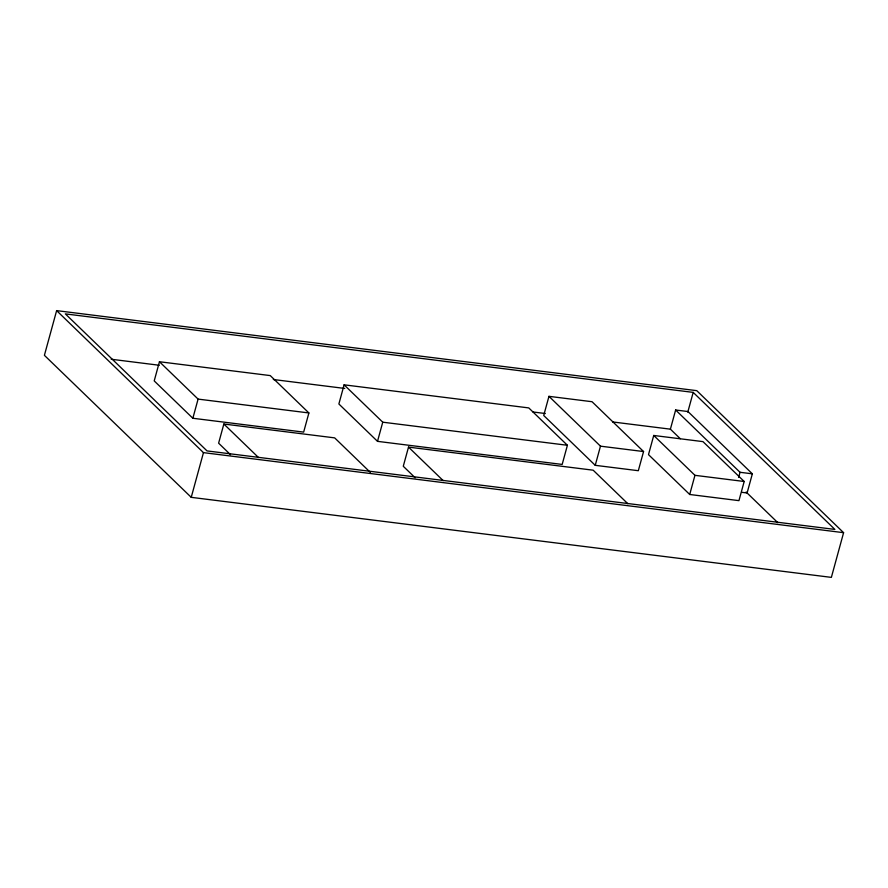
<?xml version="1.0" encoding="UTF-8"?>
<svg xmlns="http://www.w3.org/2000/svg" width="888" height="888" viewBox="0 0 888 888"><rect width="100%" height="100%" fill="white"/><g stroke="black" fill="none" stroke-linecap="round" stroke-linejoin="round"><path stroke-width="1.33" d="M56.632 310.622L44.4 355.322L191.231 497.336L831.368 577.378L843.6 532.678L696.769 390.665L56.632 310.622L203.463 452.636L843.6 532.678M159.452 361.738L154.212 380.897L192.851 418.259L303.652 432.112L308.891 412.953L270.252 375.591L159.452 361.738L198.091 399.101L308.891 412.953M192.851 418.259L198.091 399.101M191.231 497.336L203.463 452.636M370.318 472.372L334.654 437.873L223.854 424.02L218.614 443.179L230.503 454.678M344.111 384.826L338.872 403.985L377.511 441.347L562.171 464.435L567.41 445.276L528.771 407.914L344.111 384.826L382.75 422.189L567.41 445.276M377.511 441.347L382.75 422.189M627.849 503.729L593.173 470.196L408.513 447.108L403.274 466.267L415.162 477.766M548.962 396.337L543.711 415.495L595.238 465.323L638.317 470.707L643.567 451.548L592.041 401.72L548.962 396.337L600.477 446.165L643.567 451.548M595.238 465.323L600.477 446.165M653.735 435.464L648.495 454.623L689.71 494.483L738.949 500.643L744.188 481.485L702.974 441.625L653.735 435.464L694.949 475.324L744.188 481.485M741.635 492.296L747.108 492.984L752.347 473.826L687.956 411.544L675.635 410.001L670.396 429.159L680.308 438.739M687.767 412.21L693.195 392.385L65.357 313.886L207.037 450.915L834.864 529.415L693.195 392.385M689.71 494.483L694.949 475.324M738.638 477.4L740.037 472.294L675.635 410.001M111.2 359.24L159.285 365.257M273.315 379.509L344.755 388.445M532.966 411.976L545.332 413.519M612.642 421.944L670.34 429.159M740.037 472.294L752.347 473.826M746.12 492.03L777.821 522.688M408.513 447.108L443.19 480.641M223.854 424.02L258.53 457.553"/></g></svg>
